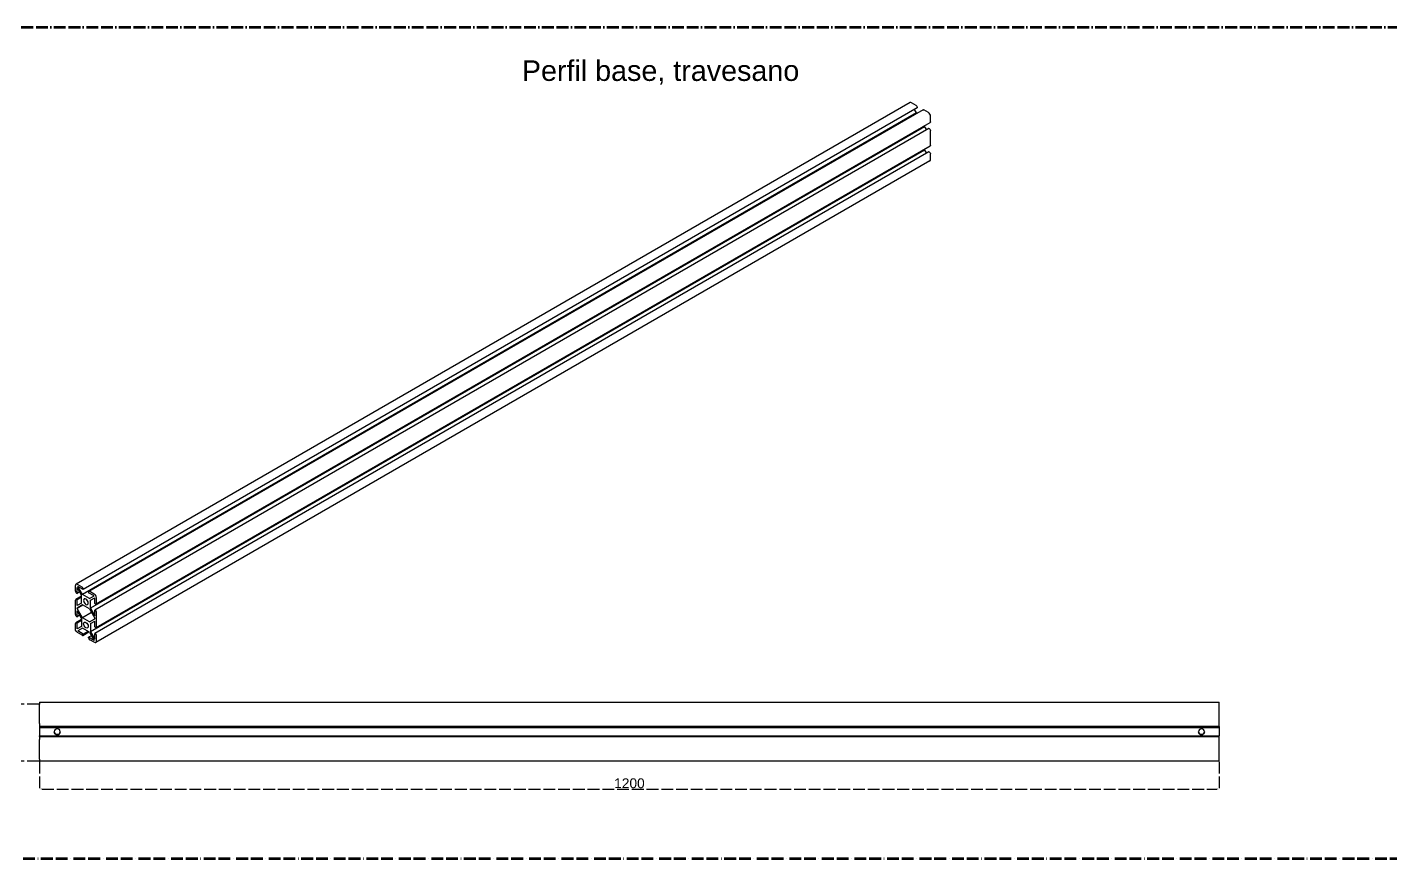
# Model space of a CAD drawing. Header units: millimetres. Extents: x 129 to 6329, y 33 to 3553.
# Drawn here: x 841 to 2228, y 1697 to 2543 of the extents above; entities that cross this region are included whole.
import ezdxf

# ---------------------------------------------------------------- set-up
doc = ezdxf.new("R2010")
doc.units = ezdxf.units.MM
doc.linetypes.add('ACAD_ISO02W100', pattern=[15, 12, -3])
doc.linetypes.add('ACAD_ISO11W100', pattern=[33, 12, -3, 12, -3, 0, -3])
doc.layers.add('cota', color=82, linetype='ACAD_ISO02W100')
doc.layers.add('Perfiles', color=255, linetype='Continuous')
doc.layers.add('DivisionPartes', color=255, linetype='ACAD_ISO11W100', lineweight=120)
doc.styles.get("Standard").update_dxf_attribs({"font": 'arial.ttf'})
doc.dimstyles.new('ISO-25', dxfattribs={"dimtxt": 2.5, "dimasz": 2.5, "dimexe": 1.25, "dimexo": 0.625, "dimtad": 1, "dimtxsty": 'Standard', "dimcen": 2.5, "dimadec": 0, "dimazin": 0, "dimtfac": 1, "dimtmove": 0, "dimatfit": 3, "dimfxl": 1, "dimarcsym": 0})

# ---------------------------------------------------------------- blocks, each defined once
blk = doc.blocks.new('*D136')
at = {"layer": 'cota', "color": 0, "lineweight": -2, "transparency": 16777216}
for p, q in [((853.3, 1795.9), (853.3, 1767)), ((2053.3, 1795.9), (2053.3, 1767)), ((855.8, 1768.2), (2050.8, 1768.2))]:
    blk.add_line(p, q, dxfattribs=at)
at = {"layer": 'cota', "color": 0, "transparency": 16777216}
for points in [[(855.8, 1768.6), (855.8, 1767.8), (853.3, 1768.2)], [(2050.8, 1768.6), (2050.8, 1767.8), (2053.3, 1768.2)]]:
    blk.add_solid(points, dxfattribs=at)
at = {"layer": 'cota', "color": 0, "transparency": 16777216, "insert": (1453.3, 1774), "char_height": 10, "attachment_point": 5}
blk.add_mtext('1200', dxfattribs=at)
blk = doc.blocks.new('*D137')
at = {"layer": 'cota', "color": 0, "lineweight": -2, "transparency": 16777216}
for p, q in [((852.7, 1854.5), (817.9, 1854.5)), ((819.1, 1852), (819.1, 1799)), ((852.7, 1796.5), (817.9, 1796.5))]:
    blk.add_line(p, q, dxfattribs=at)
at = {"layer": 'cota', "color": 0, "transparency": 16777216}
for points in [[(818.7, 1852), (819.5, 1852), (819.1, 1854.5)], [(818.7, 1799), (819.5, 1799), (819.1, 1796.5)]]:
    blk.add_solid(points, dxfattribs=at)
at = {"layer": 'cota', "color": 0, "transparency": 16777216, "insert": (813.4, 1825.5), "char_height": 10, "attachment_point": 5, "rotation": 90}
blk.add_mtext('58', dxfattribs=at)

msp = doc.modelspace()

# ---------------------------------------------------------------- linework, layer by layer
at = {"layer": 'DivisionPartes'}
msp.add_lwpolyline([(702.285, 2543.075), (2271.915, 2543.075), (2271.915, 1697.289), (702.285, 1697.289)], close=True, dxfattribs=at)
at = {"layer": 'Perfiles', "extrusion": (1e-16, 0.816497, 0.57735)}
for p, q in [((1738.898, 2466.379), (890.37, 1976.481)), ((1745.383, 2456.004), (896.855, 1966.106)), ((1746.09, 2461.066), (897.562, 1971.169)), ((1752.058, 2459.14), (903.53, 1969.242)), ((1745.03, 2463.557), (1740.398, 2466.231)), ((1745.383, 2456.004), (1743.368, 2459.495)), ((1746.005, 2455.645), (1745.383, 2456.004)), ((1746.09, 2461.72), (1746.09, 2461.066)), ((1757.44, 2456.392), (1752.808, 2459.066)), ((1753.515, 2441.92), (904.987, 1952.022)), ((910.722, 1956.418), (1759.25, 2446.316)), ((1753.515, 2441.92), (1753.515, 2443.004)), ((1753.515, 2441.92), (1755.371, 2438.705)), ((1759.561, 2447.002), (1759.561, 2452.718)), ((1757.935, 2440.185), (909.406, 1950.287)), ((1758.5, 2439.858), (1757.935, 2440.185)), ((1759.561, 2423.242), (1759.561, 2438.021)), ((1753.515, 2418.16), (904.987, 1928.262)), ((1757.935, 2416.425), (909.406, 1926.527)), ((910.722, 1932.658), (1759.25, 2422.556)), ((1753.515, 2419.244), (1753.515, 2418.16)), ((1753.515, 2418.16), (1755.371, 2414.945)), ((1758.5, 2416.098), (1757.935, 2416.425)), ((1759.561, 2408.545), (1759.561, 2414.261)), ((1758.94, 2407.172), (910.411, 1917.274)), ((889.749, 1969.393), (889.749, 1975.108)), ((895.795, 1965.494), (891.375, 1973.149)), ((891.375, 1967.229), (891.375, 1973.149)), ((896.502, 1973.659), (891.87, 1976.333)), ((897.562, 1971.169), (892.118, 1974.312)), ((896.855, 1966.106), (892.118, 1974.312)), ((897.562, 1971.822), (897.562, 1971.169)), ((889.749, 1945.633), (889.749, 1960.411)), ((895.795, 1964.409), (890.059, 1961.098)), ((890.809, 1967.556), (891.375, 1967.229)), ((890.809, 1961.024), (891.375, 1960.697)), ((893.938, 1968.709), (891.375, 1967.229)), ((895.795, 1963.248), (891.375, 1960.697)), ((891.375, 1954.777), (891.375, 1960.697)), ((895.795, 1957.329), (891.375, 1954.777)), ((895.795, 1957.329), (895.795, 1965.494)), ((903.926, 1962.024), (896.855, 1966.106)), ((903.219, 1968.556), (903.219, 1967.903)), ((908.664, 1964.759), (903.219, 1967.903)), ((903.926, 1962.024), (908.664, 1964.759)), ((908.911, 1966.494), (904.28, 1969.168)), ((904.987, 1960.187), (909.406, 1962.738)), ((904.987, 1952.022), (904.987, 1960.187)), ((909.406, 1956.819), (909.406, 1962.738)), ((909.972, 1956.492), (909.406, 1956.819)), ((911.033, 1957.104), (911.033, 1962.82)), ((890.809, 1943.795), (891.375, 1943.469)), ((896.855, 1955.492), (891.375, 1952.328)), ((897.28, 1955.247), (891.375, 1951.838)), ((891.375, 1951.838), (891.375, 1952.328)), ((896.855, 1942.346), (891.375, 1951.838)), ((895.795, 1941.734), (891.375, 1949.388)), ((891.375, 1943.469), (891.375, 1949.388)), ((893.938, 1944.949), (891.375, 1943.469)), ((903.926, 1951.409), (896.855, 1955.492)), ((906.083, 1947.674), (896.855, 1942.346)), ((903.926, 1938.264), (896.855, 1942.346)), ((903.926, 1951.409), (909.406, 1941.918)), ((904.987, 1952.022), (909.406, 1944.367)), ((909.406, 1944.367), (909.406, 1950.287)), ((909.972, 1949.96), (909.406, 1950.287)), ((909.406, 1941.428), (909.406, 1941.918)), ((911.033, 1933.344), (911.033, 1948.123)), ((889.749, 1930.936), (889.749, 1936.651)), ((895.795, 1940.649), (890.059, 1937.338)), ((890.809, 1937.263), (891.375, 1936.937)), ((895.795, 1939.488), (891.375, 1936.937)), ((891.375, 1931.017), (891.375, 1936.937)), ((895.795, 1933.569), (891.375, 1931.017)), ((896.855, 1931.732), (892.118, 1928.996)), ((897.562, 1925.853), (892.118, 1928.996)), ((895.795, 1941.734), (895.795, 1933.569)), ((903.926, 1927.649), (896.855, 1931.732)), ((897.252, 1924.513), (903.305, 1928.008)), ((902.3, 1928.588), (897.562, 1925.853)), ((903.926, 1938.264), (909.406, 1941.428)), ((904.987, 1936.427), (909.406, 1938.978)), ((904.987, 1936.427), (904.987, 1928.262)), ((904.987, 1928.262), (909.406, 1920.607)), ((909.406, 1933.059), (909.406, 1938.978)), ((909.972, 1932.732), (909.406, 1933.059)), ((896.502, 1924.587), (891.87, 1927.261)), ((897.562, 1925.2), (897.562, 1925.853)), ((905.942, 1924.159), (903.219, 1922.587)), ((903.219, 1921.934), (903.219, 1922.587)), ((908.664, 1919.443), (903.219, 1922.587)), ((903.926, 1927.649), (908.664, 1919.443)), ((908.911, 1917.423), (904.28, 1920.097)), ((909.406, 1920.607), (909.406, 1926.527)), ((909.972, 1926.2), (909.406, 1926.527)), ((911.033, 1918.647), (911.033, 1924.363))]:
    msp.add_line(p, q, dxfattribs=at)
at = {"layer": 'Perfiles', "extrusion": (0, 1, 0)}
for p, q in [((853.291, 1856.539), (853.291, 1854.539)), ((853.291, 1856.539), (2053.291, 1856.539)), ((853.291, 1834.754), (853.291, 1854.539)), ((2053.291, 1854.539), (2053.291, 1856.539)), ((2053.291, 1834.754), (2053.291, 1854.539)), ((853.291, 1834.754), (853.291, 1831.754)), ((853.291, 1831.754), (853.291, 1830.832)), ((2053.291, 1831.754), (853.291, 1831.754)), ((853.291, 1830.832), (853.291, 1822.355)), ((853.291, 1830.832), (2053.291, 1830.832)), ((2053.291, 1831.754), (2053.291, 1834.754)), ((2053.291, 1831.754), (2053.291, 1830.832)), ((2053.291, 1830.832), (2053.291, 1822.355)), ((853.291, 1821.539), (853.291, 1822.355)), ((853.291, 1822.355), (2053.291, 1822.355)), ((853.291, 1821.539), (853.291, 1818.539)), ((853.291, 1821.539), (2053.291, 1821.539)), ((853.291, 1798.539), (853.291, 1818.539)), ((2053.291, 1821.539), (2053.291, 1822.355)), ((2053.291, 1818.539), (2053.291, 1821.539)), ((2053.291, 1798.539), (2053.291, 1818.539)), ((853.291, 1798.539), (853.291, 1796.539)), ((2053.291, 1796.539), (853.291, 1796.539)), ((2053.291, 1796.539), (2053.291, 1798.539))]:
    msp.add_line(p, q, dxfattribs=at)
at = {"layer": 'Perfiles'}
for centre, major_axis, start_param, end_param in [((1740.398, 2463.781), (-1.5, 2.598), -0.78539816, 0), ((1757.44, 2453.943), (-1.5, 2.598), 3.92699082, 5.49778714), ((1757.44, 2409.77), (-1.5, 2.598), 3.14159265, 3.92699082), ((891.87, 1973.883), (-1.5, 2.598), -0.78539816, 0.78539816), ((896.502, 1972.434), (-0.75, 1.299), 3.92699082, 5.49778714), ((904.28, 1967.943), (-0.75, 1.299), -0.78539816, 0.78539816), ((890.809, 1968.78), (-0.75, 1.299), 0.78539816, 2.35619449), ((890.809, 1959.799), (-0.75, 1.299), -0.78539816, 0.78539816), ((908.911, 1964.045), (-1.5, 2.598), 3.92699082, 5.49778714), ((909.972, 1957.717), (-0.75, 1.299), 2.35619449, 3.92699082), ((890.809, 1945.02), (-0.75, 1.299), 0.78539816, 2.35619449), ((909.972, 1948.735), (-0.75, 1.299), 3.92699082, 5.49778714), ((890.809, 1936.039), (-0.75, 1.299), -0.78539816, 0.78539816), ((900.391, 1934.998), (-1.675, 2.901), 1.57079633, 7.85398163), ((909.972, 1933.957), (-0.75, 1.299), 2.35619449, 3.92699082), ((896.502, 1925.812), (-0.75, 1.299), 2.35619449, 3.92699082), ((904.28, 1921.321), (-0.75, 1.299), 0.78539816, 2.35619449), ((908.911, 1919.872), (-1.5, 2.598), 2.35619449, 3.92699082), ((909.972, 1924.975), (-0.75, 1.299), 3.92699082, 5.49778714)]:
    msp.add_ellipse(centre, major_axis=major_axis, ratio=0.57735027, start_param=start_param, end_param=end_param, dxfattribs=at)
at = {"layer": 'Perfiles', "extrusion": (3.05064e-16, -2.08771e-16, -1)}
for centre, major_axis, start_param, end_param in [((1745.03, 2462.332), (-0.75, 1.299), 0.78539816, 2.35619449), ((1758.5, 2447.615), (-0.75, 1.299), 2.35619449, 3.14159265), ((1758.5, 2438.633), (-0.75, 1.299), 0.78539816, 2.35619449), ((1758.5, 2414.873), (-0.75, 1.299), 0.78539816, 2.35619449), ((1758.5, 2423.855), (-0.75, 1.299), 2.35619449, 3.14159265), ((891.87, 1929.711), (-1.5, 2.598), 3.92699082, 5.49778714)]:
    msp.add_ellipse(centre, major_axis=major_axis, ratio=0.57735027, start_param=start_param, end_param=end_param, dxfattribs=at)
at = {"layer": 'Perfiles', "extrusion": (3.16987e-17, 1.83013e-17, -1)}
msp.add_ellipse((1752.808, 2457.841), major_axis=(-0.75, 1.299), ratio=0.57735027, start_param=0, end_param=0.78539816, dxfattribs=at)
at = {"layer": 'Perfiles', "extrusion": (5.24254e-16, -4.20087e-17, -1)}
msp.add_ellipse((900.391, 1958.758), major_axis=(-1.675, 2.901), ratio=0.57735027, dxfattribs=at)
at = {"layer": 'Perfiles', "extrusion": (-2e-16, -1.6935e-24, -1)}
msp.add_ellipse((871.291, 1826.485), major_axis=(0, 3.001), ratio=0.99982667, start_param=1.57079634, end_param=7.85398164, dxfattribs=at)
at = {"layer": 'Perfiles', "extrusion": (-1.66667e-16, -2.65452e-24, -1)}
msp.add_ellipse((871.291, 1826.593), major_axis=(-3, 0), ratio=0.99994222, start_param=3.15967454, end_param=6.26510327, dxfattribs=at)
at = {"layer": 'Perfiles', "extrusion": (-2e-16, 1.82646e-24, -1)}
msp.add_ellipse((2035.291, 1826.485), major_axis=(0, 3.001), ratio=0.99982667, start_param=1.57079632, end_param=7.85398162, dxfattribs=at)
at = {"layer": 'Perfiles', "extrusion": (-1.66667e-16, 1.12108e-24, -1)}
msp.add_ellipse((2035.291, 1826.593), major_axis=(3, 0), ratio=0.99994222, start_param=0.01808199, end_param=3.12351073, dxfattribs=at)

# ---------------------------------------------------------------- texts
at = {"layer": 'DivisionPartes', "insert": (1343.873, 2509.39), "char_height": 20.88768, "attachment_point": 1}
msp.add_mtext_dynamic_manual_height_columns('Perfil base, travesano', width=2492.92464, gutter_width=104.438, heights=[0], dxfattribs=at)

# ---------------------------------------------------------------- dimensions: what is measured, and where the dimension line sits
at = {"layer": 'cota'}
dim = msp.add_linear_dim(base=(819.1, 1796.539), p1=(853.291, 1854.539), p2=(853.291, 1796.539), angle=90, dimstyle='ISO-25', override={"dimtxt": 10}, dxfattribs=at)
dim.commit()
dim.dimension.update_dxf_attribs({"geometry": '*D137', "text_midpoint": (813.37, 1825.539)})
dim = msp.add_linear_dim(base=(2053.291, 1768.226), p1=(853.291, 1796.539), p2=(2053.291, 1796.539), dimstyle='ISO-25', override={"dimtxt": 10}, dxfattribs=at)
dim.commit()
dim.dimension.update_dxf_attribs({"geometry": '*D136', "text_midpoint": (1453.291, 1773.957)})

doc.saveas('drawing.dxf')
